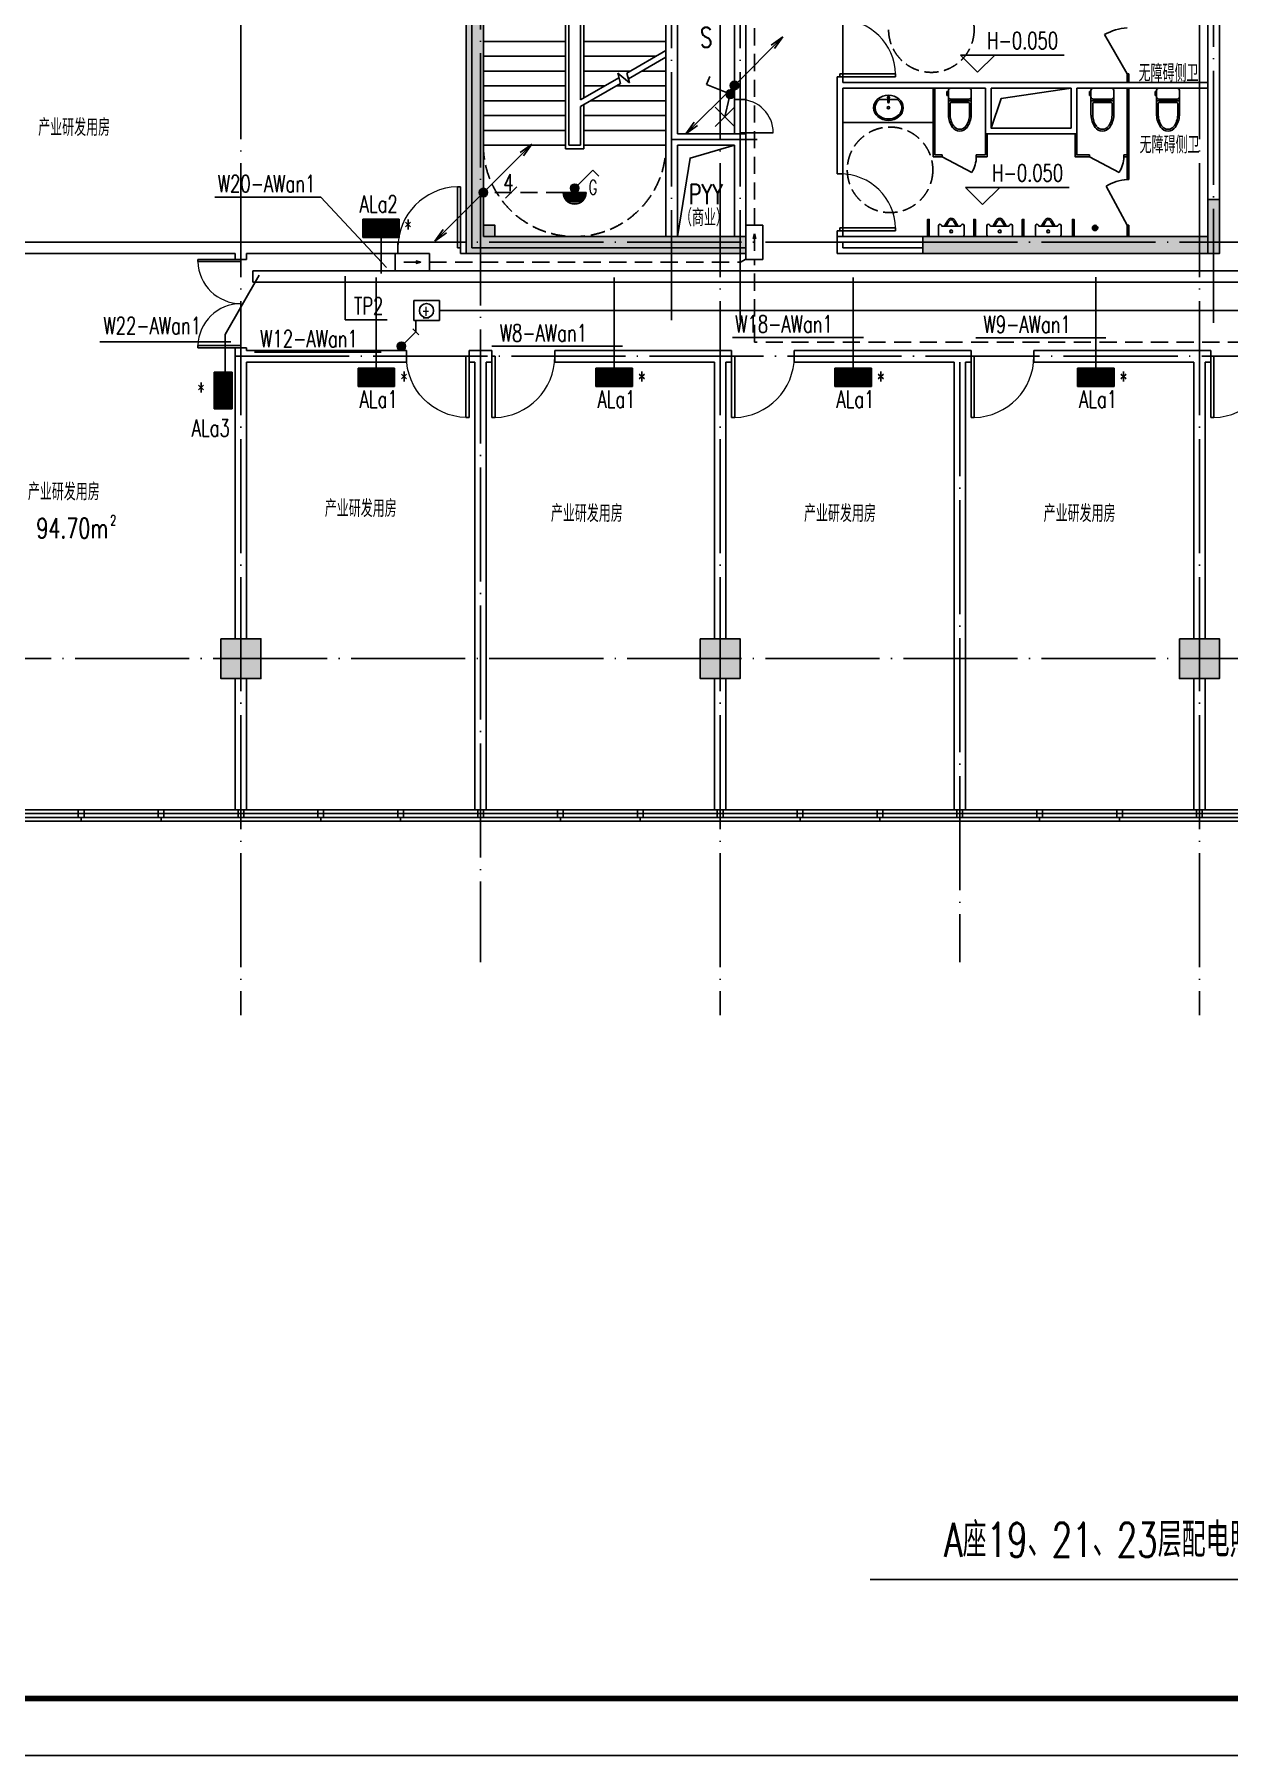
# Model space of a CAD drawing. Extents: x 1980812 to 2226895, y -554123 to 281606.
# Drawn here: x 1999547 to 2020478, y -338014 to -307841 of the extents above; entities that cross this region are included whole.
import ezdxf
from ezdxf.enums import TextEntityAlignment as Align

# ---------------------------------------------------------------- set-up
doc = ezdxf.new("R2010")
doc.units = 0
doc.header["$LTSCALE"] = 1000
doc.header["$MEASUREMENT"] = 0
for name, pattern in [('CONTINOUS', [0]), ('DASH', [0.35, 0.25, -0.1]), ('DOTE', [2.42, 2, -0.2, 0.02, -0.2]), ('DQXX', [4.5, 3, -1.5])]:
    doc.linetypes.add(name, pattern=pattern)
for name, color, linetype in [('$TD_AUDIT_GENERATED_(1F3)', 7, 'Continuous'), ('$TD_AUDIT_GENERATED_(1FCF)', 8, 'Continuous'), ('$TD_AUDIT_GENERATED_(210)', 8, 'Continuous'), ('$TD_AUDIT_GENERATED_(24E)', 8, 'Continuous'), ('$TD_AUDIT_GENERATED_(2762)', 8, 'Continuous'), ('$TD_AUDIT_GENERATED_(276D)', 8, 'Continuous'), ('$TD_AUDIT_GENERATED_(517)', 8, 'CONTINOUS'), ('$TD_AUDIT_GENERATED_(54A)', 8, 'Continuous'), ('$TD_AUDIT_GENERATED_(FFA)', 8, 'Continuous'), ('1', 1, 'Continuous'), ('A-FLOR-PFIX', 8, 'Continuous'), ('A-FLOR-TPTN', 8, 'Continuous'), ('COLU', 8, 'Continuous'), ('COLU_HATCH', 8, 'Continuous'), ('CURTWALL', 8, 'Continuous'), ('DIM_ELEV', 8, 'Continuous'), ('DIM_SYMB', 8, 'Continuous'), ('dote', 8, 'DOTE'), ('DQ1', 1, 'Continuous'), ('DQ2', 2, 'Continuous'), ('DQ7', 7, 'Continuous'), ('DQK1', 1, 'Continuous'), ('DQK7', 7, 'Continuous'), ('DQqj', 1, 'Continuous'), ('DQX', 2, 'DQXX'), ('LINE', 8, 'Continuous'), ('PUB_TEXT', 8, 'Continuous'), ('STAIR', 8, 'Continuous'), ('TK', 1, 'Continuous'), ('WALL', 7, 'Continuous'), ('WINDOW', 8, 'Continuous')]:
    doc.layers.add(name, color=color, linetype=linetype)
doc.styles.add('_TCH_DIM', font='SIMPLEX', dxfattribs={"bigfont": 'GBCBIG'})
doc.styles.add('D8', font='txtw.shx', dxfattribs={"width": 0.7, "bigfont": 'hztxtw.shx'})
doc.styles.add('HZF', font='ROMANS2', dxfattribs={"width": 0.7, "bigfont": 'HZDF2'})

# ---------------------------------------------------------------- blocks, each defined once
blk = doc.blocks.new('$TD_AUDIT_GENERATED_(9F)')
at = {"layer": 'dote'}
for p, q in [((6500, 30469), (6500, -6248)), ((14900, 30469), (14900, -6248)), ((23300, 30469), (23300, -6248)), ((10700, 29972), (10700, -5320)), ((56413, 7300), (-8454, 7300)), ((19100, 5200), (19100, -5320)), ((56413, 0), (-8454, 0)), ((56413, -2850), (-8454, -2850))]:
    blk.add_line(p, q, dxfattribs=at)
blk = doc.blocks.new('A-UR2')
for p, q in [((-225, 190), (-225, 30)), ((-195, 0), (195, 0)), ((-168, 190), (-171, 199)), ((154, 180), (-154, 180)), ((-61, 284), (-116, 188)), ((116, 188), (61, 284)), ((171, 199), (168, 190)), ((225, 30), (225, 190))]:
    blk.add_line(p, q)
at = {"color": 252}
for p, q in [((-39, 272), (-91, 180)), ((91, 180), (39, 272))]:
    blk.add_line(p, q, dxfattribs=at)
blk.add_circle((0, 90), 25, dxfattribs=at)
for centre, radius, start, end in [((0, 250), 70, 29.4871, 150.5129), ((-198, 190), 27.5, 18.9246, 180), ((-195, 30), 30, 180, 270), ((-154, 195), 15, 198.9246, 270), ((-129, 195), 15, 270, 330.5129), ((129, 195), 15, 209.4871, 270), ((154, 195), 15, 270, 341.0754), ((198, 190), 27.5, 0, 161.0754), ((195, 30), 30, 270, 0)]:
    blk.add_arc(centre, radius, start, end)
blk.add_arc((0, 250), 45, 29.4871, 150.5129, dxfattribs=at)
blk = doc.blocks.new('A-SINK-4')
for p, q in [((-158, 126), (-13, 126)), ((-13, 78), (-13, 170)), ((13, 78), (-13, 78)), ((13, 170), (13, 78)), ((13, 126), (158, 126))]:
    blk.add_line(p, q)
blk.add_circle((0, 270), 20)
for centre, radius, start, end in [((0, 88), 19.5, 133.6408, 46.2627), ((0, 170), 13.5, 0, 180)]:
    blk.add_arc(centre, radius, start, end)
at = {"extrusion": (0, 0, -1)}
blk.add_ellipse((0, 270), major_axis=(260, 0), ratio=0.846154, dxfattribs=at)
blk.add_ellipse((0, 270), major_axis=(-235, 0), ratio=0.829787, start_param=2.310338, end_param=7.11444)
blk = doc.blocks.new('A-WC4')
for p, q in [((-200, 475), (-200, 40)), ((200, 40), (200, 475)), ((-228, 57), (-228, 130)), ((-228, 130), (-210, 130)), ((-210, 57), (-228, 57)), ((-210, 130), (-210, 115)), ((-210, 115), (-200, 115)), ((-210, 72), (-210, 115)), ((-200, 72), (-210, 72)), ((-210, 72), (-210, 57)), ((180, 220), (-180, 220)), ((-160, 190), (160, 190)), ((-160, 0), (160, 0))]:
    blk.add_line(p, q)
at = {"color": 251}
for p, q in [((-170, 270), (-170, 476)), ((170, 270), (170, 475)), ((-150, 250), (0, 250)), ((150, 250), (0, 250))]:
    blk.add_line(p, q, dxfattribs=at)
for centre, radius, start, end in [((189, 460), 389, 144.5404, 177.815), ((0, 590), 160, 90, 143.2005), ((0, 590), 160, 36.7995, 90), ((-189, 460), 389, 2.185, 35.4596), ((-180, 240), 20, 180, 270), ((-160, 150), 40, 90, 180), ((-160, 40), 40, 180, 270), ((160, 150), 40, 0, 90), ((160, 40), 40, 270, 0), ((180, 240), 20, 270, 0)]:
    blk.add_arc(centre, radius, start, end)
for centre, radius, start, end in [((189, 460), 359, 144.5982, 177.815), ((0, 590), 130, 90, 143.0508), ((0, 590), 130, 36.9492, 90), ((-189, 460), 359, 2.185, 35.4018), ((-150, 270), 20, 180, 270), ((150, 270), 20, 270, 0)]:
    blk.add_arc(centre, radius, start, end, dxfattribs=at)
blk = doc.blocks.new('$DorLib2D$00000003')
blk.add_line((0.47, 0), (0.47, 0.97))
at = {"lineweight": 13}
blk.add_arc((0.47, 0), 0.97, 90, 180, dxfattribs=at)
blk = doc.blocks.new('$DorLib2D$00000001')
for p, q in [((0.45, 0.975), (0.5, 0.975)), ((0.45, 0), (0.45, 0.975)), ((0.5, 0), (0.5, 0.975)), ((0.5, 0), (0.45, 0))]:
    blk.add_line(p, q)
at = {"lineweight": 13}
blk.add_arc((0.475, 0), 0.975, 91.4693, 180, dxfattribs=at)
blk = doc.blocks.new('$TwtSys$00000141')
for p, q in [((-94, 8), (-10, 92)), ((-94, 8), (-10, 92)), ((-87, -35), (35, 87)), ((-87, -35), (35, 87)), ((-66, -66), (66, 66)), ((-66, -66), (66, 66)), ((-32, -87), (88, 33)), ((-32, -87), (88, 33)), ((11, -92), (92, -11)), ((11, -92), (92, -11))]:
    blk.add_line(p, q)
blk.add_circle((0, 0), 94)
blk.add_circle((0, 0), 94)
blk = doc.blocks.new('$TD_AUDIT_GENERATED_(15B)')
at = {"layer": '$TD_AUDIT_GENERATED_(210)'}
blk.add_lwpolyline([(-13225, -2300), (-13002, -926), (-12225, -700)], dxfattribs=at)
at = {"layer": '$TD_AUDIT_GENERATED_(24E)'}
blk.add_lwpolyline([(-13225, -700), (-12225, -700), (-12225, -2300), (-13225, -2300)], close=True, dxfattribs=at)
at = {"layer": '$TD_AUDIT_GENERATED_(517)'}
blk.add_lwpolyline([(-7725, -400), (-7547, 121), (-6325, 300)], dxfattribs=at)
blk.add_lwpolyline([(-7725, 300), (-6325, 300), (-6325, -400), (-7725, -400)], close=True, dxfattribs=at)
at = {"layer": 'A-FLOR-PFIX'}
blk.add_line((-8740, -300), (-10325, -300), dxfattribs=at)
at = {"layer": 'A-FLOR-TPTN'}
for p, q in [((-5340, 554), (-5738, 1239)), ((-5340, 554), (-5340, 400)), ((-5310, 554), (-5340, 554)), ((-5310, 554), (-5310, 400)), ((-5340, -1300), (-5340, 300)), ((-5310, -1300), (-5310, 300)), ((-7825, -870), (-7825, -500)), ((-7795, -900), (-7795, -500)), ((-8585, -870), (-8585, -900)), ((-8585, -900), (-8065, -1175)), ((-7985, -870), (-7825, -870)), ((-7985, -870), (-7985, -900)), ((-7985, -900), (-7795, -900)), ((-6000, -870), (-6000, -900)), ((-6000, -900), (-5480, -1175)), ((-5400, -870), (-5340, -870)), ((-5400, -870), (-5400, -900)), ((-5400, -900), (-5340, -900)), ((-5340, -2100), (-5710, -1415)), ((-5310, -1300), (-5340, -1300)), ((-5340, -2300), (-5340, -2100)), ((-5310, -2100), (-5340, -2100)), ((-5310, -2300), (-5310, -2100))]:
    blk.add_line(p, q, dxfattribs=at)
for points in [[(-8585, -870), (-8710, -870), (-8710, 300), (-8740, 300), (-8740, -900), (-8585, -900)], [(-6000, -870), (-6225, -870), (-6225, -500), (-6255, -500), (-6255, -900), (-6000, -900)]]:
    blk.add_lwpolyline(points, dxfattribs=at)
for points in [[(-8840, -2300), (-8810, -2300), (-8810, -2000), (-8840, -2000)], [(-8030, -2300), (-8000, -2300), (-8000, -2000), (-8030, -2000)], [(-7180, -2300), (-7150, -2300), (-7150, -2000), (-7180, -2000)], [(-6300, -2300), (-6270, -2300), (-6270, -2000), (-6300, -2000)]]:
    blk.add_lwpolyline(points, close=True, dxfattribs=at)
for centre, radius, start, end in [((-5266, 395), 967, 94.3774, 119.2254), ((-8497, -900), 512, 327.4617, 359.9502), ((-5912, -900), 512, 327.4617, 359.9502), ((-5256, -2223), 927, 95.2005, 119.3085)]:
    blk.add_arc(centre, radius, start, end, dxfattribs=at)
at = {"layer": 'DIM_ELEV'}
for p, q in [((-7962, 581), (-8262, 881)), ((-8262, 881), (-6444, 881)), ((-7962, 581), (-7662, 881)), ((-7874, -1739), (-8174, -1439)), ((-8174, -1439), (-6356, -1439)), ((-7874, -1739), (-7574, -1439))]:
    blk.add_line(p, q, dxfattribs=at)
at = {"layer": 'DIM_SYMB'}
for points in [[(-15875, 2290, 0, 0, 0), (-15875, -1300, 0, 0, 0), (-14175, -1300, 0, 0, 0), (-14175, 190, 40, 0, 0), (-14175, 340, 0, 0, 0)], [(-14175, 2290, 0, 0, 0), (-14175, 750, 40, 0, 0), (-14175, 600, 0, 0, 0)]]:
    blk.add_lwpolyline(points, format="xyseb", dxfattribs=at)
at = {"layer": 'dote'}
for p, q in [((-3825, -3813), (-3825, 6515)), ((-13325, 3000), (-13325, -3766)), ((-12125, 3000), (-12125, -3766)), ((-11825, -600), (-13325, -600))]:
    blk.add_line(p, q, dxfattribs=at)
at = {"layer": 'LINE', "linetype": 'DASH'}
for centre in [(-8773, 1328), (-9497, -1131)]:
    blk.add_circle(centre, 750, dxfattribs=at)
at = {"layer": 'STAIR'}
for p, q in [((-16625, -700), (-16625, 2160)), ((-15185, -760), (-15185, 2220)), ((-15125, -700), (-15125, 2160)), ((-15125, -700), (-15125, 2160)), ((-14925, 2160), (-14925, 95)), ((-14925, 2160), (-14925, 95)), ((-14865, 2220), (-14865, 129)), ((-13425, 2160), (-13425, 961)), ((-16625, 1120), (-15185, 1120)), ((-13425, 1120), (-14865, 1120)), ((-13425, 961), (-14111, 565)), ((-16625, 860), (-15185, 860)), ((-13600, 860), (-14865, 860)), ((-13425, 845), (-14084, 465)), ((-13425, 845), (-13425, -700)), ((-16625, 600), (-15185, 600)), ((-16625, 340), (-15185, 340)), ((-14249, 485), (-14925, 95)), ((-14222, 385), (-14925, -21)), ((-14050, 600), (-14865, 600)), ((-14500, 340), (-14865, 340)), ((-13425, 340), (-14300, 340)), ((-14064, 393), (-14270, 565)), ((-14270, 565), (-14222, 385)), ((-14111, 565), (-14064, 393)), ((-13425, 600), (-13850, 600)), ((-16625, 80), (-15185, 80)), ((-14865, 14), (-14865, -760)), ((-13425, 80), (-14750, 80)), ((-16625, -180), (-15185, -180)), ((-14925, -21), (-14925, -700)), ((-14925, -21), (-14925, -700)), ((-13425, -180), (-14865, -180)), ((-16625, -440), (-15185, -440)), ((-13425, -440), (-14865, -440)), ((-16625, -700), (-15185, -700)), ((-14865, -760), (-15185, -760)), ((-14925, -700), (-15125, -700)), ((-13425, -700), (-14865, -700))]:
    blk.add_line(p, q, dxfattribs=at)
at = {"layer": 'STAIR', "linetype": 'DASH'}
blk.add_arc((-15025, -700), 1600, 180, 360, dxfattribs=at)
at = {"layer": 'WALL'}
for p, q in [((-16825, -2500), (-16825, 5150)), ((-16625, -2300), (-16625, 5050)), ((-13425, -600), (-13425, 3100)), ((-13225, -500), (-13225, 2900)), ((-3925, -2600), (-3925, 2900)), ((-3725, -2400), (-3725, 3000)), ((-12225, 2200), (-12225, 100)), ((-12025, 100), (-12025, 2100)), ((-10325, 500), (-10425, 500)), ((-10425, 500), (-10425, 400)), ((-10425, 400), (-10425, -1200)), ((-10325, 400), (-10325, 500)), ((-7725, 400), (-10325, 400)), ((-6325, 400), (-7725, 400)), ((-3925, 400), (-6325, 400)), ((-3925, 300), (-3925, 400)), ((-12225, 100), (-12025, 100)), ((-10325, -1200), (-10325, 300)), ((-7825, 300), (-10325, 300)), ((-7825, 300), (-7825, -500)), ((-7725, 300), (-7725, -400)), ((-6325, 300), (-7725, 300)), ((-6325, 300), (-6325, -400)), ((-3925, 300), (-6225, 300)), ((-6225, 300), (-6225, -500)), ((-13425, -2300), (-13425, -600)), ((-13225, -500), (-12225, -500)), ((-12025, -500), (-12225, -500)), ((-12025, -600), (-12025, -500)), ((-12025, -2500), (-12025, -600)), ((-7825, -500), (-6225, -500)), ((-7725, -400), (-6325, -400)), ((-13225, -700), (-12225, -700)), ((-13225, -2300), (-13225, -700)), ((-12225, -2300), (-12225, -700)), ((-10425, -1200), (-10325, -1200)), ((-13425, -2300), (-16625, -2300)), ((-12225, -2300), (-13225, -2300)), ((-10325, -2200), (-10425, -2200)), ((-10425, -2200), (-10425, -2300)), ((-10425, -2600), (-10425, -2300)), ((-8925, -2300), (-10425, -2300)), ((-10425, -2300), (-10325, -2300)), ((-10325, -2300), (-10325, -2200)), ((-10325, -2500), (-10325, -2400)), ((-8925, -2400), (-10325, -2400)), ((-8925, -2400), (-8925, -2300)), ((-3725, -2400), (-3725, -2400)), ((-3725, -2600), (-3725, -2400)), ((-13325, -2500), (-16825, -2500)), ((-12025, -2500), (-13325, -2500)), ((-8925, -2600), (-10425, -2600)), ((-8925, -2500), (-10325, -2500)), ((-8925, -2600), (-8925, -2500)), ((-3725, -2600), (-3925, -2600))]:
    blk.add_line(p, q, dxfattribs=at)
at = {"layer": 'WINDOW'}
for p, q in [((-10325, 500), (-10325, 1500)), ((-12225, -500, 200), (-12225, 100, 200)), ((-12025, -500, 200), (-12025, 100, 200)), ((-10325, -2200), (-10325, -1200))]:
    blk.add_line(p, q, dxfattribs=at)
at = {"layer": '$TD_AUDIT_GENERATED_(54A)', "xscale": 0.5, "yscale": -0.5, "zscale": 0.5, "rotation": 180.0000000027541}
blk.add_blockref('$TwtSys$00000141', (-5904, -2150), dxfattribs=at)
at = {"layer": 'A-FLOR-PFIX', "xscale": -1, "rotation": 180}
for name, p in [('A-SINK-4', (-9525, 227)), ('A-WC4', (-8275, 300)), ('A-WC4', (-5775, 300))]:
    blk.add_blockref(name, p, dxfattribs=at)
at = {"layer": 'A-FLOR-PFIX', "extrusion": (0, 0, -1), "zscale": -1, "rotation": 180}
blk.add_blockref('A-WC4', (4625, 300), dxfattribs=at)
at = {"layer": 'A-FLOR-PFIX'}
for p in [(-8425, -2300), (-7575, -2300), (-6725, -2300)]:
    blk.add_blockref('A-UR2', p, dxfattribs=at)
at = {"layer": 'WINDOW'}
for name, p, xscale, yscale, zscale, rotation in [('$DorLib2D$00000001', (-10375, 1000), -1000, -1000, -1000, 90.00000001288812), ('$DorLib2D$00000003', (-12125, -200), -600, -600, -600, 90.00000000361136), ('$DorLib2D$00000001', (-10375, -1700), -1000, -1000, -1000, 90.00000001289553)]:
    blk.add_blockref(name, p, dxfattribs=dict(at, xscale=xscale, yscale=yscale, zscale=zscale, rotation=rotation))
at = {"layer": '$TD_AUDIT_GENERATED_(1F3)', "width": 0.7}
for s, height, style, p in [('S', 350, 'HZF', (-12720, 1190)), ('\\M+5CEDE\\M+5D5CF\\M+5B0AD\\M+5B2E0\\M+5CEC0', 300, 'D8', (-4616, 566)), ('\\M+5CEDE\\M+5D5CF\\M+5B0AD\\M+5B2E0\\M+5CEC0', 300, 'D8', (-4598, -693)), ('PYY', 350, 'HZF', (-12726, -1556)), ('\\M+5A3A8\\M+5C9CC\\M+5D2B5\\M+5A3A9', 300, 'D8', (-12760, -1969))]:
    blk.add_text(s, height=height, dxfattribs=dict(at, style=style)).set_placement(p, align=Align.MIDDLE_CENTER)
at = {"layer": 'PUB_TEXT', "style": '_TCH_DIM', "width": 0.705882}
for p in [(-7794, 986), (-7706, -1334)]:
    blk.add_text('H-0.050', height=297.5, dxfattribs=at).set_placement(p)
blk = doc.blocks.new('A$C28812CA5')
at = {"layer": '$TD_AUDIT_GENERATED_(1F3)', "style": 'D8', "width": 0.7}
for p in [(3577, -13987), (3396, -20374), (8600, -20667), (12563, -20754), (17000, -20754), (21200, -20754)]:
    blk.add_text('\\M+5B2FA\\M+5D2B5\\M+5D1D0\\M+5B7A2\\M+5D3C3\\M+5B7BF', height=300, rotation=0.0006, dxfattribs=at).set_placement(p, align=Align.MIDDLE_CENTER)
blk = doc.blocks.new('$TD_AUDIT_GENERATED_(2768)')
at = {"layer": '$TD_AUDIT_GENERATED_(276D)'}
blk.add_line((115028288, 22648046), (115028222, 22648046), dxfattribs=at)
for points in [[(115028222, 22648096), (115028225, 22648096), (115028225, 22647996), (115028222, 22647996)], [(115028288, 22648096), (115028422, 22648096), (115028422, 22647996), (115028288, 22647996)]]:
    blk.add_lwpolyline(points, close=True, dxfattribs=at)
blk = doc.blocks.new('$TD_AUDIT_GENERATED_(2963)')
at = {"layer": 'WINDOW', "rotation": 90}
for p in [(22651746, -115054372), (22653146, -115054372), (22654546, -115054372), (22655946, -115054372), (22657346, -115054372), (22658746, -115054372), (22660146, -115054372), (22661546, -115054372), (22662946, -115054372), (22664346, -115054372), (22665746, -115054372), (22667146, -115054372), (22668546, -115054372), (22669946, -115054372), (22671346, -115054372)]:
    blk.add_blockref('$TD_AUDIT_GENERATED_(2768)', p, dxfattribs=at)
blk = doc.blocks.new('$DorLib2D$00000002')
for p, q in [((-0.5, 0), (-0.5, 0.4875)), ((-0.475, 0.4875), (-0.5, 0.4875)), ((-0.475, 0), (-0.475, 0.4875)), ((0.475, 0), (0.475, 0.4875)), ((0.475, 0.4875), (0.5, 0.4875)), ((0.5, 0), (0.5, 0.4875)), ((-0.5, 0), (-0.475, 0)), ((0.5, 0), (0.475, 0))]:
    blk.add_line(p, q)
at = {"lineweight": 13}
for centre, start, end in [((-0.4875, 0), 0, 88.53072), ((0.4875, 0), 91.46928, 180)]:
    blk.add_arc(centre, 0.4875, start, end, dxfattribs=at)
blk = doc.blocks.new('A$C30D84972')
at = {"layer": 'CURTWALL'}
for p, q in [((-2600, -25950), (10700, -25950)), ((-2600, -26016.7), (10700, -26016.7)), ((-2600, -26083.3), (10700, -26083.3)), ((-2600, -26150), (10700, -26150)), ((10700, -25950), (14900, -25950)), ((10700, -26016.7), (14900, -26016.7)), ((10700, -26083.3), (14900, -26083.3)), ((10700, -26150), (14900, -26150)), ((14900, -25950), (23300, -25950)), ((14900, -26016.7), (23300, -26016.7)), ((14900, -26083.3), (23300, -26083.3)), ((14900, -26150), (23300, -26150)), ((23300, -25950), (27500, -25950)), ((23300, -26016.7), (27500, -26016.7)), ((23300, -26083.3), (27500, -26083.3)), ((23300, -26150), (27500, -26150))]:
    blk.add_line(p, q, dxfattribs=at)
at = {"layer": 'dote'}
blk.add_line((6400, -18000), (53728.2, -18000), dxfattribs=at)
at = {"layer": 'WALL'}
for p, q in [((350, -16000), (6500, -16000)), ((350, -16200), (6400, -16200)), ((6400, -16200), (6400, -16300.2)), ((9250.3, -16000), (6500, -16000)), ((6600, -16300.2), (6600, -16200)), ((6600, -16200), (9250.3, -16200)), ((9250.3, -16200), (9250.3, -16000)), ((10450, -16000), (10350.3, -16000)), ((10350.3, -16000), (10350.3, -16200)), ((10350.3, -16200), (10450, -16200)), ((10450, -16200), (10450, -16000)), ((6400, -16300.2), (6600, -16300.2)), ((6600, -17850.2), (6400, -17850.2)), ((6400, -17850.2), (6400, -18000)), ((6400, -18000), (6400, -22950)), ((6600, -17900), (6600, -17850.2)), ((9400, -17900), (6600, -17900)), ((6600, -18100), (6600, -22950)), ((6600, -18100), (9400, -18100)), ((9400, -18100), (9400, -17900)), ((10700, -17900), (10500, -17900)), ((10500, -17900), (10500, -18100)), ((10500, -18100), (10600, -18100)), ((10600, -18100), (10600, -25950)), ((10900, -17900), (10700, -17900)), ((10800, -18100), (10900, -18100)), ((10800, -18100), (10800, -25950)), ((10900, -18100), (10900, -17900)), ((14900, -17900), (12000, -17900)), ((12000, -17900), (12000, -18100)), ((12000, -18100), (14800, -18100)), ((14800, -18100), (14800, -22950)), ((15100, -17900), (14900, -17900)), ((15000, -18100), (15000, -22950)), ((15000, -18100), (15100, -18100)), ((15100, -18100), (15100, -17900)), ((19100, -17900), (16200, -17900)), ((16200, -17900), (16200, -18100)), ((16200, -18100), (19000, -18100)), ((19000, -18100), (19000, -25950)), ((19300, -17900), (19100, -17900)), ((19200, -18100), (19200, -25950)), ((19200, -18100), (19300, -18100)), ((19300, -18100), (19300, -17900)), ((23300, -17900), (20400, -17900)), ((20400, -17900), (20400, -18100)), ((20400, -18100), (23200, -18100)), ((23200, -18100), (23200, -22950)), ((23500, -17900), (23300, -17900)), ((23400, -18100), (23400, -22950)), ((23400, -18100), (23500, -18100)), ((23500, -18100), (23500, -17900)), ((6600, -22950), (6400, -22950)), ((15000, -22950), (14800, -22950)), ((23400, -22950), (23200, -22950)), ((6400, -23650), (6400, -25950)), ((6600, -23650), (6400, -23650)), ((6600, -23650), (6600, -25950)), ((14800, -23650), (14800, -25950)), ((15000, -23650), (14800, -23650)), ((15000, -23650), (15000, -25950)), ((23200, -23650), (23200, -25950)), ((23400, -23650), (23200, -23650)), ((23400, -23650), (23400, -25950)), ((6600, -25950), (6400, -25950)), ((19200, -25950), (19000, -25950))]:
    blk.add_line(p, q, dxfattribs=at)
at = {"layer": 'WINDOW'}
for name, p, xscale, yscale, zscale, rotation in [('$DorLib2D$00000001', (9800.3, -16100), 1100, 1100, 1100, 1.502884776311031e-10), ('$DorLib2D$00000002', (6500, -17075.2), -1550, -1550, -1550, 270.0000000040301), ('$DorLib2D$00000001', (9950, -18000), -1100, 1100, -1100, 180.0000000000183), ('$DorLib2D$00000001', (11450, -18000), 1100, 1100, 1100, 180.0000000000183), ('$DorLib2D$00000001', (15650, -18000), 1100, 1100, 1100, 180.0000000000183), ('$DorLib2D$00000001', (19850, -18000), 1100, 1100, 1100, 180.0000000000191), ('$DorLib2D$00000001', (24050, -18000), 1100, 1100, 1100, 180.0000000000183)]:
    blk.add_blockref(name, p, dxfattribs=dict(at, xscale=xscale, yscale=yscale, zscale=zscale, rotation=rotation))
blk = doc.blocks.new('$TD_AUDIT_GENERATED_(3BB2)')
at = {"layer": 'COLU_HATCH'}
h = blk.add_hatch(color=256, dxfattribs=at)
h.dxf.hatch_style = 1
h.paths.add_polyline_path([(15350, 7100), (15350, 7400), (10950, 7400), (10950, 7600), (10750, 7600), (10750, 15300), (10950, 15300), (10950, 15500), (15400, 15500), (15400, 15800), (10450, 15800), (10450, 7100)])
h = blk.add_hatch(color=256, dxfattribs=at)
h.dxf.hatch_style = 1
h.paths.add_polyline_path([(18450, 7100), (23650, 7100), (23650, 8050), (23450, 8050), (23450, 7400), (18450, 7400)])
h = blk.add_hatch(color=256, dxfattribs=at)
h.dxf.hatch_style = 1
h.paths.add_polyline_path([(6150, 350), (6850, 350), (6850, -350), (6150, -350)])
h = blk.add_hatch(color=256, dxfattribs=at)
h.dxf.hatch_style = 1
h.paths.add_polyline_path([(14550, 350), (15250, 350), (15250, -350), (14550, -350)])
h = blk.add_hatch(color=256, dxfattribs=at)
h.dxf.hatch_style = 1
h.paths.add_polyline_path([(22950, 350), (23650, 350), (23650, -350), (22950, -350)])
at = {"layer": 'COLU'}
for points in [[(15350, 7100), (15350, 7400), (10950, 7400), (10950, 7600), (10750, 7600), (10750, 15300), (10950, 15300), (10950, 15500), (15400, 15500), (15400, 15800), (10450, 15800), (10450, 7100)], [(18450, 7100), (23650, 7100), (23650, 8050), (23450, 8050), (23450, 7400), (18450, 7400)], [(6150, 350), (6850, 350), (6850, -350), (6150, -350)], [(14550, 350), (15250, 350), (15250, -350), (14550, -350)], [(22950, 350), (23650, 350), (23650, -350), (22950, -350)]]:
    blk.add_lwpolyline(points, close=True, dxfattribs=at)
blk = doc.blocks.new('dd')
at = {"layer": 'DQK1', "color": 1}
for p, q in [((-200, 100), (200, 100)), ((-200, 92), (200, 92)), ((-196, 62), (196, 62)), ((-188, 32), (188, 32)), ((-174, 2), (174, 2)), ((-154, -28), (154, -28)), ((-122, -58), (122, -58)), ((-68, -88), (68, -88))]:
    blk.add_line(p, q, dxfattribs=at)
blk.add_arc((0, 100), 200, 180, 0, dxfattribs=at)
blk = doc.blocks.new('*X249')
at = {"color": 0}
for p, q in [((5315, 4110), (5515, 4110)), ((5320, 4140), (5510, 4140)), ((5320, 4080), (5510, 4080)), ((5335, 4170), (5495, 4170)), ((5335, 4050), (5495, 4050)), ((5371, 4200), (5459, 4200)), ((5372, 4020), (5459, 4020))]:
    blk.add_line(p, q, dxfattribs=at)
blk = doc.blocks.new('kg')
at = {"layer": 'DQK1'}
for p, q in [((53, 53), (318, 318)), ((318, 318), (424, 212))]:
    blk.add_line(p, q, dxfattribs=at)
blk.add_circle((0, 0), 75, dxfattribs=at)
at = {"layer": 'DQK1', "xscale": 0.75, "yscale": 0.75, "zscale": 0.75}
blk.add_blockref('*X249', (-4061, -3083), dxfattribs=at)
at = {"layer": 'DQK7', "style": 'D8', "width": 0.7}
blk.add_text('G', height=250, dxfattribs=at).set_placement((241, -107))
blk = doc.blocks.new('*X251')
at = {"color": 0}
for p, q in [((126, 2940), (274, 2940)), ((128, 2970), (272, 2970)), ((137, 2910), (263, 2910)), ((144, 3000), (256, 3000)), ((173, 2880), (227, 2880))]:
    blk.add_line(p, q, dxfattribs=at)
blk = doc.blocks.new('j')
at = {"layer": '1', "color": 7}
blk.add_line((850, 850), (850, 850), dxfattribs=at)
blk.add_line((850, 850), (850, 850), dxfattribs=at)
blk.add_line((850, 850), (850, 850), dxfattribs=at)
blk.add_line((850, 850), (850, 850), dxfattribs=at)
blk.add_line((850, 850), (850, 850), dxfattribs=at)
blk.add_line((850, 850), (850, 850), dxfattribs=at)
blk.add_line((850, 850), (850, 850), dxfattribs=at)
blk.add_line((850, 850), (850, 850), dxfattribs=at)
blk.add_line((850, 850), (850, 850), dxfattribs=at)
blk.add_line((850, 850), (850, 850), dxfattribs=at)
blk.add_line((850, 850), (850, 850), dxfattribs=at)
blk.add_line((850, 850), (850, 850), dxfattribs=at)
blk.add_line((850, 850), (850, 850), dxfattribs=at)
blk.add_line((850, 850), (850, 850), dxfattribs=at)
blk.add_line((850, 850), (850, 850), dxfattribs=at)
blk.add_line((850, 850), (850, 850), dxfattribs=at)
blk.add_line((850, 850), (850, 850), dxfattribs=at)
blk.add_line((850, 850), (850, 850), dxfattribs=at)
at = {"layer": 'DQK1'}
blk.add_circle((0, 0), 75, dxfattribs=at)
at = {"layer": 'DQK7'}
for p, q in [((0, 0), (850, 850)), ((850, 850), (647, 703)), ((850, 850), (703, 647))]:
    blk.add_line(p, q, dxfattribs=at)
at = {"layer": 'DQK1'}
blk.add_blockref('*X251', (-200, -2950), dxfattribs=at)
blk = doc.blocks.new('P')
at = {"layer": 'DQK7'}
blk.add_line((-100, -100), (100, 100), dxfattribs=at)
blk = doc.blocks.new('4')
at = {"layer": 'DQK7', "linetype": 'ByBlock', "style": 'D8', "width": 0.7}
blk.add_text('4', height=300, dxfattribs=at).set_placement((-100, -193))
blk = doc.blocks.new('dyz')
at = {"layer": 'DQK1'}
for p, q in [((-300, 0), (300, 0)), ((-300, -300), (-300, 0)), ((300, 0), (300, -300)), ((300, -300), (-300, -300))]:
    blk.add_line(p, q, dxfattribs=at)
at = {"layer": 'DQK7'}
for q in [(-58, -127), (-58, -127), (150, -150), (-58, -173), (-58, -173)]:
    blk.add_line((-150, -150), q, dxfattribs=at)
blk = doc.blocks.new('*X245')
at = {"color": 0}
for p, q in [((8700, 8370), (9500, 8370)), ((8700, 8340), (9500, 8340)), ((8700, 8310), (9500, 8310)), ((8700, 8280), (9500, 8280)), ((8700, 8250), (9500, 8250)), ((8700, 8220), (9500, 8220)), ((8700, 8190), (9500, 8190)), ((8700, 8160), (9500, 8160)), ((8700, 8130), (9500, 8130)), ((8700, 8100), (9500, 8100)), ((8700, 8070), (9500, 8070)), ((8700, 8040), (9500, 8040)), ((8700, 8010), (9500, 8010))]:
    blk.add_line(p, q, dxfattribs=at)
blk = doc.blocks.new('XM')
at = {"layer": '1'}
for p, q in [((320, 168), (-320, 168)), ((-320, 168), (-320, -152)), ((320, -152), (320, 168)), ((-320, -152), (320, -152))]:
    blk.add_line(p, q, dxfattribs=at)
at = {"layer": '1', "xscale": 0.8, "yscale": 0.8, "zscale": 0.8}
blk.add_blockref('*X245', (-7280, -6552), dxfattribs=at)
blk = doc.blocks.new('FP')
at = {"layer": 'DQK1'}
for p, q in [((-225, 175), (-225, -175)), ((225, 175), (-225, 175)), ((225, -175), (225, 175)), ((-225, -175), (225, -175))]:
    blk.add_line(p, q, dxfattribs=at)
blk.add_circle((0, 0), 125, dxfattribs=at)
at = {"layer": 'DQK7', "style": 'D8', "width": 0.7}
for s, p in [('+', (-83, -89)), ('-', (-80, -202))]:
    blk.add_text(s, height=180, dxfattribs=at).set_placement(p)
blk = doc.blocks.new('*X257')
at = {"color": 0}
for p, q in [((5315, 4110), (5515, 4110)), ((5320, 4140), (5510, 4140)), ((5320, 4080), (5510, 4080)), ((5335, 4170), (5495, 4170)), ((5335, 4050), (5495, 4050)), ((5371, 4200), (5459, 4200)), ((5372, 4020), (5459, 4020))]:
    blk.add_line(p, q, dxfattribs=at)
blk = doc.blocks.new('k1')
at = {"layer": 'DQK1'}
for p, q in [((53, 53), (318, 318)), ((318, 318), (424, 212))]:
    blk.add_line(p, q, dxfattribs=at)
blk.add_circle((0, 0), 75, dxfattribs=at)
at = {"layer": 'DQK1', "xscale": 0.75, "yscale": 0.75, "zscale": 0.75}
blk.add_blockref('*X257', (-4061, -3083), dxfattribs=at)
blk = doc.blocks.new('DQZ')
at = {"layer": 'DQK1'}
for q in [(-170, 170), (-170, -170), (170, 170), (170, -170)]:
    blk.add_line((0, 0), q, dxfattribs=at)
at = {"layer": 'DQK1', "ltscale": 0.08}
blk.add_line((-170, -170), (170, -170), dxfattribs=at)
blk = doc.blocks.new('*X263')
at = {"color": 0, "linetype": 'Continuous'}
for p, q in [((28141, 10890), (28274, 10890)), ((28109, 10830), (28307, 10830)), ((28109, 10800), (28307, 10800)), ((28118, 10860), (28297, 10860)), ((28119, 10770), (28297, 10770)), ((28142, 10740), (28273, 10740))]:
    blk.add_line(p, q, dxfattribs=at)
blk = doc.blocks.new('KTA')
at = {"layer": 'DQK1'}
for p, q in [((203, 309), (309, 203)), ((53, 53), (256, 256))]:
    blk.add_line(p, q, dxfattribs=at)
blk.add_circle((0, 0), 75, dxfattribs=at)
at = {"layer": 'DQK1', "xscale": 0.75, "yscale": 0.75, "zscale": 0.75, "rotation": 180}
blk.add_blockref('*X263', (21156, 8112), dxfattribs=at)
blk = doc.blocks.new('tu kuang A1 A')
at = {"layer": 'TK'}
blk.add_lwpolyline([(0, 59400), (84100, 59400), (84100, 0), (0, 0)], close=True, dxfattribs=at)
at = {"layer": 'TK', "const_width": 100}
blk.add_lwpolyline([(83100, 1000), (83100, 58400), (2500, 58400), (2500, 1000)], close=True, dxfattribs=at)

msp = doc.modelspace()

# ---------------------------------------------------------------- linework, layer by layer
at = {"layer": 'DQ2'}
for p, q in [((2011646.8, -309284.4, 200), (2011726.3, -308961.2)), ((2005622.7, -311399.6), (2005622.7, -312030)), ((2005539.6, -313690.5), (2005539.6, -312104)), ((2009708.7, -313690.5), (2009708.7, -312104)), ((2013897.2, -313690.5), (2013897.2, -312104)), ((2018150, -313690.5), (2018150, -312094.2)), ((2006235.1, -313052.3), (2006235.1, -312857.8)), ((2014194, -334924.3), (2025790.5, -334924.3))]:
    msp.add_line(p, q, dxfattribs=at)
for points in [[(2021007.4, -310414.8), (2021007.4, -312682.8), (2006644.7, -312682.8)], [(2002888, -313762.7), (2002888, -313102), (2003489, -312063.5)]]:
    msp.add_lwpolyline(points, dxfattribs=at)
at = {"layer": 'DQ7'}
for p, q in [((2002711.7, -310691.6), (2004565.5, -310691.6)), ((2004565.5, -310691.6), (2005715.9, -311925.6)), ((2004992.4, -312846.8), (2004992.4, -312080.5)), ((2005727.7, -312846.8), (2004992.4, -312846.8)), ((2011781.1, -313152.1), (2014081.6, -313152.1)), ((2016049.3, -313158.5), (2018325.1, -313158.5)), ((2000696.5, -313227.7), (2002987.4, -313227.7)), ((2003404.5, -313409.7), (2005624, -313409.7)), ((2007563.6, -313308.8), (2009856.8, -313308.8))]:
    msp.add_line(p, q, dxfattribs=at)
at = {"layer": 'DQqj', "ltscale": 0.15}
for p, q in [((2003375, -311984.4), (2022355.5, -311984.4)), ((2003375, -311984.4), (2003375, -312184.4)), ((2003375, -312184.4), (2020639.4, -312184.4))]:
    msp.add_line(p, q, dxfattribs=at)
at = {"layer": 'DQX', "ltscale": 0.1}
msp.add_line((2008816.5, -310614.4), (2007416.5, -310614.4), dxfattribs=at)
for points in [[(2012166.5, -311184.4), (2012166.5, -307134.4), (2012508.4, -307134.4)], [(2006472.8, -311834.4), (2011921.6, -311834.4), (2012016.5, -311780.2)], [(2022566.5, -313234.4), (2012166.5, -313234.4), (2012166.5, -311784.4)]]:
    msp.add_lwpolyline(points, dxfattribs=at)

# ---------------------------------------------------------------- block references
at = {"layer": '$TD_AUDIT_GENERATED_(1FCF)'}
msp.add_blockref('A$C28812CA5', (1996666.5, -295484.4), dxfattribs=at)
at = {"layer": '$TD_AUDIT_GENERATED_(2762)'}
msp.add_blockref('$TD_AUDIT_GENERATED_(2963)', (1996666.5, -295484.4), dxfattribs=at)
at = {"layer": '$TD_AUDIT_GENERATED_(FFA)'}
msp.add_blockref('A$C30D84972', (1996666.5, -295484.4), dxfattribs=at)
at = {"layer": 'COLU'}
for name, p in [('$TD_AUDIT_GENERATED_(3BB2)', (1996666.5, -318784.4)), ('$TD_AUDIT_GENERATED_(15B)', (2024041.5, -309084.4))]:
    msp.add_blockref(name, p, dxfattribs=at)
at = {"layer": 'DQ1', "ltscale": 0.05}
for p in [(2011816.5, -308734.4), (2007416.5, -310614.4)]:
    msp.add_blockref('j', p, dxfattribs=at)
for name, p, rotation in [('j', (2011816.5, -308734.4), 180), ('k1', (2011744.7, -308888.5), 112.6248850812112), ('j', (2007416.5, -310614.4), 179.9999084328487)]:
    msp.add_blockref(name, p, dxfattribs=dict(at, rotation=rotation))
at = {"layer": 'DQ1', "ltscale": 0.08, "rotation": 89.99999999999999}
msp.add_blockref('DQZ', (2011646.8, -309284.4, 200), dxfattribs=at)
at = {"layer": 'DQ1', "ltscale": 0.08}
msp.add_blockref('kg', (2009016.5, -310538.8), dxfattribs=at)
at = {"layer": 'DQ1', "ltscale": 0.15}
msp.add_blockref('dd', (2009016.5, -310714.4), dxfattribs=at)
at = {"layer": 'DQ1', "ltscale": 0.05, "xscale": -1, "rotation": 90}
msp.add_blockref('dyz', (2012016.5, -311484.4), dxfattribs=at)
at = {"layer": 'DQ1', "ltscale": 0.05, "xscale": -1}
msp.add_blockref('dyz', (2006172.8, -311684.4), dxfattribs=at)
at = {"layer": 'DQ1'}
msp.add_blockref('KTA', (2005978.8, -313308.7), dxfattribs=at)
at = {"layer": 'DQ2'}
for name, p in [('tu kuang A1 A', (1980812.3, -338013.6)), ('FP', (2006419.7, -312682.8)), ('XM', (2005539.6, -313858.5)), ('XM', (2009708.7, -313858.5)), ('XM', (2013897.2, -313858.5)), ('XM', (2018150, -313858.5))]:
    msp.add_blockref(name, p, dxfattribs=at)
for p, rotation in [((2005622.7, -311231.6), 180), ((2002864, -314082.7), 90)]:
    msp.add_blockref('XM', p, dxfattribs=dict(at, rotation=rotation))
at = {"layer": 'DQ7', "ltscale": 0.05}
for name, p in [('4', (2007867, -310398.2)), ('P', (2007904.5, -310614.4))]:
    msp.add_blockref(name, p, dxfattribs=at)
at = {"layer": 'WALL'}
msp.add_blockref('$TD_AUDIT_GENERATED_(9F)', (1996666.5, -318784.4), dxfattribs=at)

# ---------------------------------------------------------------- texts
at = {"layer": '$TD_AUDIT_GENERATED_(1F3)', "style": 'HZF', "width": 0.7}
for s, height, p in [('94.70m', 350, (2000211.1, -316497.2)), ('2', 175, (2000927.8, -316359.2))]:
    msp.add_text(s, height=height, dxfattribs=at).set_placement(p, align=Align.MIDDLE_CENTER)
at = {"layer": 'DQ7', "style": 'D8', "width": 0.7}
for s, height, p in [('W20-AWan1', 300, (2003616.3, -310458)), ('ALa2', 300, (2005581.7, -310812.1)), ('*', 300, (2006096.7, -311237.7)), ('TP2', 300, (2005407, -312600.6)), ('W22-AWan1', 300, (2001611.5, -312947.3)), ('W18-AWan1', 300, (2012685.7, -312918.5)), ('W9-AWan1', 300, (2016947.5, -312924.9)), ('W12-AWan1', 300, (2004360.6, -313176.1)), ('W8-AWan1', 300, (2008468.2, -313075.2)), ('*', 300, (2006025.6, -313902.4)), ('*', 300, (2010194.8, -313902.4)), ('*', 300, (2014383.2, -313902.4)), ('*', 300, (2018636.1, -313902.4)), ('*', 300, (2002468.4, -314094.8)), ('ALa1', 300, (2005580.6, -314236.1)), ('ALa1', 300, (2009749.8, -314236.1)), ('ALa1', 300, (2013938.2, -314236.1)), ('ALa1', 300, (2018191.1, -314236.1)), ('ALa3', 300, (2002638.4, -314739.9)), ('A\\M+5D7F919\\M+5A1A221\\M+5A1A223\\M+5B2E3\\M+5C5E4\\M+5B5E7\\M+5D5D5\\M+5C3F7\\M+5C6BD\\M+5C3E6\\M+5CDBC 1:100', 600, (2019998.1, -334201.4))]:
    msp.add_text(s, height=height, dxfattribs=at).set_placement(p, align=Align.MIDDLE)

doc.saveas('drawing.dxf')
